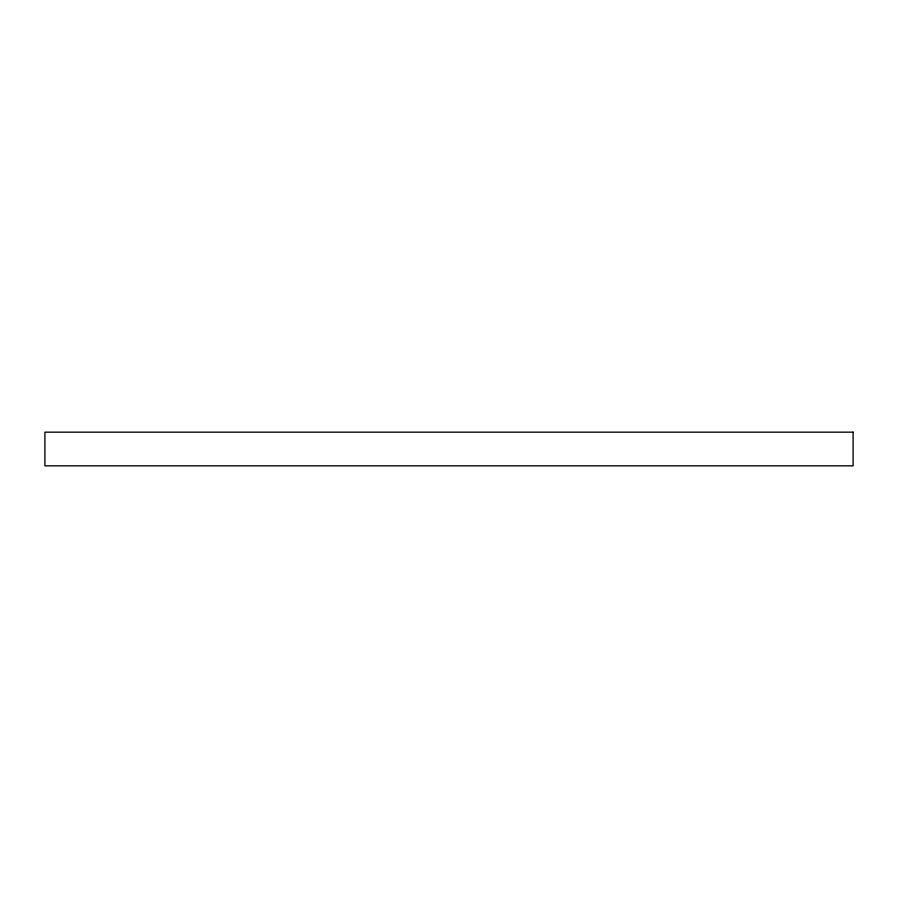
<?xml version="1.0" encoding="UTF-8"?>
<svg xmlns="http://www.w3.org/2000/svg" width="898" height="898" viewBox="0 0 898 898"><rect width="100%" height="100%" fill="white"/><g stroke="black" fill="none" stroke-linecap="round" stroke-linejoin="round"><path stroke-width="1.35" d="M853.1 432.163L44.9 432.163L44.9 465.838L853.1 465.838L853.1 432.163"/></g></svg>
